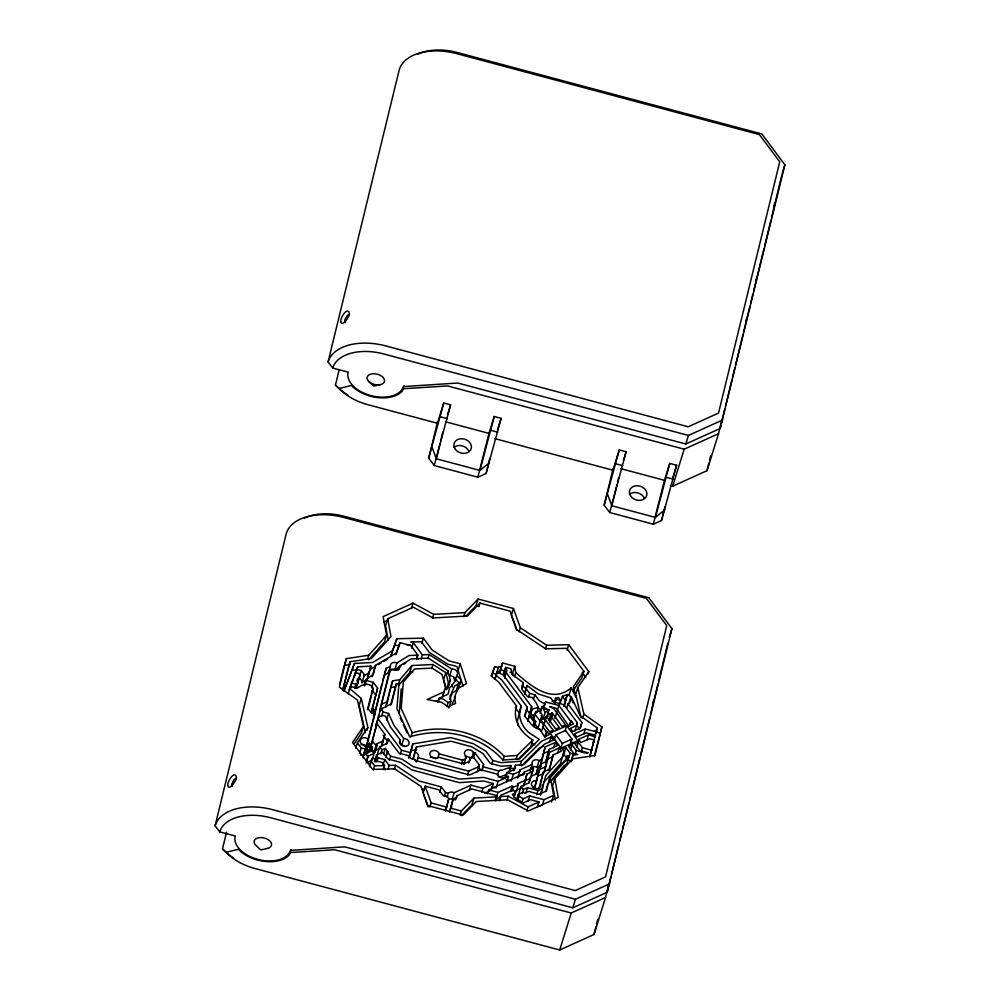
<?xml version="1.0" encoding="UTF-8"?>
<svg xmlns="http://www.w3.org/2000/svg" width="1000" height="1000" viewBox="0 0 1000 1000"><rect width="100%" height="100%" fill="white"/><g stroke="black" fill="none" stroke-linecap="round" stroke-linejoin="round"><path stroke-width="1.5" d="M339.137 369.938L335.45 385.075L339.2 388.488A44.562 26.538 13.7 0 0 367.325 404.538L437.425 423.275L437.5 422.025L428.713 458.137L434.237 465.538L477.85 477.2L486.087 473.475L501.125 418.325L494.237 416.488L488.975 433.4L477.85 477.2M494.8 438.625L612.925 470.213L613 468.95L604.188 505.125L609.712 512.537L653.325 524.2L661.562 520.475L676.625 465.262L669.737 463.413L664.463 480.325L653.325 524.2M399.212 713.725L401.225 688.838M544.113 723.325L546.225 716.562L547.737 715.588L547.275 717.55L555.825 729.075L559.3 727.5L551.737 717.275L552.3 714.85L551.2 713.375L552.175 712.738L561.938 726.35L565.438 724.762L554.025 708.962L549.7 706.575L556.4 708.363L568.688 725.987L573.488 723.812L571.138 720.675L568.8 726.375M533.587 718.713L535.688 711.95L540 710.938L542.1 715.4L540.962 720.163L549.663 731.812L553.162 730.238L545.425 719.875L546.225 716.562M215.113 825.763L286.275 533.562A50.512 30.075 13.7 0 1 344.125 517.55L646.4 598.387L666.75 625.638L605.55 876.888L575.225 890.588L272.95 809.75A50.512 30.075 13.7 0 0 215.113 825.763L219.725 831.9L235.25 835.95A28.525 16.988 13.7 0 0 258.012 859.438A28.525 16.988 13.7 0 0 290.413 850.4L344.787 846.838L572.837 907.812L607.175 892.3L671.925 628.638L648.875 597.775L344.2 516.3A44.562 26.538 13.7 0 0 304.513 518.175M328.075 361.95L399.25 69.75A50.512 30.075 13.7 0 1 457.1 53.738L759.375 134.575L779.725 161.825L718.525 413.075L688.2 426.775L385.925 345.938A50.512 30.075 13.7 0 0 328.075 361.95L332.7 368.088L348.225 372.137A28.525 16.988 13.7 0 0 370.988 395.625A28.525 16.988 13.7 0 0 403.387 386.587L457.762 383.025L685.812 444L720.15 428.488L784.887 164.825L761.85 133.963L457.175 52.488A44.562 26.538 13.7 0 0 417.488 54.363M608.862 883.925L605.562 897.5L594.038 934.475L559.7 950L254.363 868.35A44.562 26.538 13.7 0 1 226.225 852.3L222.475 848.888L226.537 832.237M226.225 852.3L238.438 849.25A29.712 17.688 13.7 0 0 265.512 861.488A29.712 17.688 13.7 0 0 289.75 854.237L290.988 849.625M339.2 388.488L351.413 385.438A29.712 17.688 13.7 0 0 378.475 397.675A29.712 17.688 13.7 0 0 402.725 390.425L403.963 385.812M339.5 684.95L344.263 665.4L350.225 664.5M587.962 674.3L588.8 671.6L568.737 644.712L546.675 645.263L520.337 627.762L513.45 608.488L478.113 599.038L464.938 612.612L433.725 614.362L413.025 603.125L383.113 616.65L386.55 635.288L368.75 655.263L346.362 658.637L339.412 687.212L357.438 700L363.462 726.5L361.362 733.263L353.775 744.35M342.65 690.075L350.012 661.737L371.4 658.512L390.975 636.562L387.688 618.775L413.288 607.212L433.075 617.95L467.362 616.038L479.925 603.088L510.163 611.175L516.75 629.587L545.688 648.825L566.737 648.3L583.9 671.3L581.8 678.062L573.075 690.825M342.8 690.25L350.012 661.737M356.325 684.9A4.812 3.862 17.3 0 1 357.175 684.425L361.325 670.588L356.712 669.362L354.6 676.125L357.713 666.825L370.913 666.112L367.3 679.025L361.987 682.738L362.287 681.475L359.212 677.362M356.213 688.475L357.9 683.062A4.812 3.862 17.3 0 1 359.275 677.663L359.938 674.987L358.8 673.475L355.438 672.575L349.2 689.788L353.325 679.338M361.325 670.588L364.4 674.712L364.1 675.962L369.412 672.262M367.6 677.8L370.913 666.112M372.287 676.637L375.5 665.337L396.112 653.162L400 642.625L410.712 645.5L417.887 655.1L416.625 659.163M375.5 665.337L373.288 674.412L365.838 679.613L364.15 685.025M367.5 709.7L371.05 695.138M348.162 694.038L349.837 688.625L352.125 686.8L357.225 688.162L361.925 685.188A4.812 3.862 17.3 0 0 365.712 683.875L370.788 685.225L373.15 688.375L368.188 708.763L370.8 712.262L373.85 713.075A4.812 3.862 17.3 0 0 374.7 714.575L366.525 746.287A4.812 3.862 17.3 0 0 361.012 744.575M428.713 458.137L443.75 402.987L450.637 404.825L434.237 465.538M371.262 712.337L377.625 688.088L373.312 682.35L366.287 680.475A4.812 3.862 17.3 0 0 365.838 679.613M371.388 712.537L377.625 688.088M489.462 462.65L479.95 470.438L436.35 458.775L439.95 443.963M440.675 441L442.837 432.113M366.525 746.287L372.238 722.8M373.612 715.788A4.812 3.862 17.3 0 1 374.237 715.537L381.9 684.075M382.638 681.087L384.087 675.088L388.312 673.175L390.412 666.413A4.812 3.862 17.3 0 1 392.212 662.938A4.812 3.862 17.3 0 1 396.925 662.913L409.087 655.525L417.887 655.1M374.237 715.537L386.2 668.325L390.412 666.413M366.662 760.95L368.113 756.125L374.1 753.425L371.75 750.275L366.138 752.812L364.575 752.4L362.887 757.812M371.213 745.062L376.912 723.575L384.913 734.287L381.625 746.263M378.638 716.475L375.95 725.612L378.638 716.475A4.812 3.862 17.3 0 0 382.175 715.312L385.5 716.2L390.262 726.688L400.262 740.075A4.812 3.862 17.3 0 0 402.962 746.05A4.812 3.862 17.3 0 0 409.087 743.275A4.812 3.862 17.3 0 0 403.762 738.487L394.012 725.438L388.575 713.462L382.987 711.963A4.812 3.862 17.3 0 0 380.625 709.275L391.438 703.875L396.312 683.913L398.963 683.487L396.938 708.625L409.75 736.875C442.337 726.95 479.775 734.125 502.987 760.05L519.575 758.875L539.275 739.35L528.513 732.387A30.962 24.863 17.3 0 1 519.6 713.825L521.112 705.875L501.863 680.1L495.913 675.212L497.638 671.075A4.812 3.862 17.3 0 0 502.75 674.262L527.2 707.025L524.95 716.325L531.663 724.862L533.938 725.462A4.812 3.862 17.3 0 0 539.675 729.013L544.562 736.737L549.362 734.562L547.025 731.425L546.362 731.712L544.675 737.125M379.325 716.575A4.812 3.862 17.3 0 0 378.512 716.05L378.587 715.775M382.062 709.85L379.762 710.95L387.887 677.575L390 670.812L392.8 669.538A4.812 3.862 17.3 0 0 398 669.75A4.812 3.862 17.3 0 0 399.688 665.837L410.975 658.975L428.312 658.15L448.45 671.025A4.812 3.862 17.3 0 0 448.837 674.638L450.387 680.438L448.288 687.2L446.362 689.562L443.65 679.425L445.763 672.663L433.013 664.513L411.925 665.525L399.913 679.675L398.225 685.088M370.925 746.65L376.912 723.575M379.762 710.95L390 670.812M369.55 766.75L371.9 758.612L373.488 757.9L375.575 760.7L382.225 762.475L384.538 765.575L383.275 769.625M385.887 706.725L390.188 689.062M385.95 706.838L392.663 680.825L399.913 679.675M390.725 704.938L396.312 683.913M381.838 744.987L384.913 734.287M506.812 781.938L508.5 776.525L506.587 776.012A4.812 3.862 17.3 0 1 501.7 777.837A4.812 3.862 17.3 0 1 497.587 774.225L481.075 769.8L469.625 774.975L415.112 760.4L414.45 759.5A4.812 3.862 17.3 0 1 409.113 755.837L398.963 753.112L388.225 738.737L387.1 743.337L379.625 746.725L377.512 753.487M409.038 757.562L412.812 743.913L450.588 737.588L473.288 743.662L485.9 751.2L492.8 760.45L501.037 762.65L521.438 761.213L541.625 741.213L551.1 736.938L553.438 740.075L544.55 744.1L523.85 764.613L515.5 765.2L513.812 770.612M409.113 757.588L412.812 743.913M479.95 470.438L494.237 416.488M416.188 761.663A4.812 3.862 17.3 0 0 413.15 758.737L416.475 746.975L450.863 741.213L471.75 746.8L482.925 753.487L490.275 763.337L501.062 766.213L511.012 765.512L510.625 767.113L502.3 770.075A4.812 3.862 17.3 0 0 498.762 770.975L483.1 766.787L481.838 770.85M413.15 758.737L416.475 746.975M486.087 473.475L487.912 465.962M488.65 462.95L489.75 458.438M442.725 696.137L443.288 693.787M442.562 697.138L445.4 687.025L442.038 674.438L432.125 668.1L414.475 668.95L403.325 682.075L401.2 708.525L412.212 732.788L410.95 736.85M445.675 809.6L448.825 798.562A4.812 3.862 17.3 0 1 447.488 796.587L442.962 795.375L438.812 789.825L425.15 786.162L423.05 792.938M445.475 811.175L448.825 798.562M449.762 810.863L452.875 799.975A4.812 3.862 17.3 0 0 456.712 795.788L471.825 788.925L496.675 795.575L495.688 800.85M449.6 812.275L452.875 799.975M483.1 766.787L483.65 764.5L475.05 752.962L473.462 752.537A4.812 3.862 17.3 0 0 466.213 750.35A4.812 3.862 17.3 0 0 466.275 756.538L465.737 758.75L462.675 760.138L439.175 753.85A4.812 3.862 17.3 0 0 432.4 750.7A4.812 3.862 17.3 0 0 430.975 756.55A4.812 3.862 17.3 0 0 438.363 757.188L463.575 763.925L469.525 761.237L470.4 757.638A4.812 3.862 17.3 0 0 472.975 756.45L479.188 764.775L478.725 766.663L468.725 771.175L418.062 757.638A4.812 3.862 17.3 0 0 415.25 751.975M504.762 677.6A4.812 3.862 17.3 0 0 503.488 674.737L505.75 667.4L510.988 668.8L511.8 674.15L523.35 682.738L521.8 689.075L527.175 696.275L532.337 697.65L536.125 702.738L538.4 707.537L536.712 712.95M524.587 694.212L527.062 685.512L538.413 693.975L550.7 697.938L553.525 701.912L563.888 704.688L577.362 722.738L576.675 725.525L570.413 728.363L572.75 731.5L580.475 728.012L581.825 722.45L567.962 703.888L569.612 702.962L571.163 696.562L580.25 715.863L597.263 727.925L594.612 737.312M524.45 716.45L525.1 713.787M515.5 765.2L514.388 769.762L506.725 772.5L505.037 777.9M527.962 720.113L531.675 706.737L506.238 672.675A4.812 3.862 17.3 0 0 505.588 667.975L505.75 667.4M527.737 721.4L531.675 706.737M538.4 707.537L532 709.05L530.588 714.85L535.775 721.612L534.1 727.025M545.3 762.962L549.062 749.412L557.513 745.588L555.163 742.45L545.262 746.925L542.288 759.137L539.125 760.562A4.812 3.862 17.3 0 0 533.8 760.312A4.812 3.862 17.3 0 0 532.2 764.375L520.188 769.8L519.812 771.35L513.375 774.275L506.725 772.5M535.688 711.95L533.387 719.925M530.95 776.888L533.488 768L523.987 772.288L523.612 773.825L488.725 789.887L487.463 793.95M523.663 785.788L526.987 774.038L532.638 771.475M523.775 785.675L526.987 774.038M549.062 749.412L546.087 761.625L541.438 763.725A4.812 3.862 17.3 0 1 537.975 767.625L536.438 773.962L530.775 776.525L529.25 782.775L521.05 786.388L518.95 793.162M532.425 787.475A4.812 3.862 17.3 0 1 534.75 787.513L537.163 777.613M530.3 768.413A4.812 3.862 17.3 0 1 537.025 767.325L540.188 765.9L543.162 753.688L548.812 751.137M534.75 787.513L539.612 769.438L545.887 766.6L549.338 752.438L559.237 747.962L561.587 751.112L553.138 754.925L548.962 770.188M604.188 505.125L619.237 449.913L626.125 451.75L609.712 512.537M538.825 788.863L543.4 771.925L549.688 769.087L553.138 754.925M543.4 771.925L540.575 783.55A4.812 3.862 17.3 0 1 537.163 788.512A4.812 3.862 17.3 0 1 531.45 784.2A4.812 3.862 17.3 0 1 536.85 780.75M544.475 770.525L547.238 759.2L552.888 756.65M540.913 793.763L543.312 783.888M540.562 795.175L545.763 775.713L562.663 756.762L564.012 751.263L562.438 749.163L565.938 747.575L570.15 753.213L573.1 754.013L571.8 760.475M664.938 509.65L655.425 517.438L611.825 505.775L616.888 485M617.6 482.025L618.688 477.575M563.962 706.188L565.163 701.263M564.087 706.062L567.275 694.5L562.35 696.363L560.237 703.125M545.812 791.7L547.625 784.262M548.25 784.312L550.35 777.55L569.125 756.5L567.325 755.7L566.638 758.55L549.738 777.5L546.462 790.9L538.925 794.3L528.75 791.35L524.35 793.288L523.513 792.138L518.237 794.475L516.55 799.887M592.212 746.8L589.725 757.013L594.312 740.037L589.35 738.713L580.9 742.525L578.55 739.388L588.462 734.912L595.125 736.7L595.487 735.238L586.237 732.763L576.825 737.013L574.487 733.875L585.337 728.962L596.3 731.9M593.375 742L593.025 743.462L595.487 735.238M594.513 737.337L597.263 727.925M594.312 756.225L601.912 726.912L583.888 714.112L577.85 687.613L588.8 671.6M601.912 726.912L594.95 755.475L572.575 758.863L554.763 778.825L552.663 785.588L555.3 799.938M655.425 517.438L669.737 463.413M661.562 520.475L664.862 506.912M594.038 934.475L595.875 926.938M596.613 923.913L597.712 919.388M670.3 485.55L672.675 486.188L707.013 470.675L708.85 463.125M709.587 460.1L710.688 455.575M631.587 790.612L632.7 786.075M652.588 704.412L653.688 699.875M707.013 470.675L718.525 433.688L721.838 420.112M745.675 322.262L746.775 317.738M755.612 281.438L756.725 276.9M773.662 207.325L774.775 202.787M607.175 892.3L610.85 877.2M611.587 874.188L618.938 844M619.675 840.975L621.888 831.925M622.612 828.9L628.862 803.238M629.6 800.225L639.9 757.962M640.638 754.938L649.825 717.2M650.562 714.188L657.913 684M658.65 680.975L667.837 643.238M720.15 428.488L724.925 408.862M725.662 405.85L731.912 380.188M732.65 377.163L734.862 368.113M735.588 365.087L742.95 334.9M743.675 331.887L749.925 306.225M750.662 303.2L752.875 294.15M753.612 291.125L763.9 248.863M764.638 245.837L770.888 220.188M771.625 217.162L781.912 174.9M498.562 673.175A4.812 3.862 17.3 0 1 499.5 673.112L502.537 662.987L514.788 666.263L515.763 672.688L514.5 676.737M499.5 673.112L502.537 662.987M685.812 444L688.425 435.438L722.763 419.925M782.288 173.388L784.887 164.825M572.837 907.812L575.45 899.25L609.788 883.737M669.312 637.2L671.925 628.638M344.688 664.05L346.362 658.637M343.888 691.012L354.45 663.45L372.638 662.475L392.438 650.775L396.887 638.725L423.4 638.162L432.225 650.088L449.3 661.012L460.175 663.7L466.5 683.525L458.188 688.5L454.438 696.9L455.55 703.462L448 706.775L441.763 702.35L427.113 699.475L444.25 691.725M344.137 690.962L354.45 663.45M353.75 677.987L355.438 672.575M354.725 688.337L355.988 684.275L357.9 683.062M437.425 423.275L443.75 402.987M357.175 684.425L359.275 677.663M367.488 659.312L368.75 655.263M361.987 682.738L364.4 674.712M447.562 414.688L450.637 404.825M364.6 685.875L366.287 680.475M349.837 688.625L361.287 698.5L359.175 705.263L365.45 732.825M387.688 618.775L385.588 625.55L388.312 640.362M386.55 635.288L384.45 642.05L368.625 659.8M371.625 687.763L373.312 682.35M371.475 693.787L373.15 688.375M355.725 748.225L357.413 742.812L367.887 727.513L361.287 698.5M359.562 753.363L361.25 747.95L357.413 742.812M372.062 713.438L373.325 709.388L372.65 708.487M367.038 730.212L367.887 727.513M384.513 673.737L386.2 668.325M392.438 650.775L390.75 656.188L396.887 638.725M373.4 713.8L374.663 709.737A4.812 3.862 17.3 0 1 376.35 708.775M372.6 721.338L374.7 714.575M360.475 755.075L363.125 755.788L365.238 749.025L366.45 748.475L364.15 745.4A4.812 3.862 17.3 0 1 360.863 739.212A4.812 3.862 17.3 0 1 368.625 739.513M364.762 753.888L366.45 748.475M397.887 649.388L400 642.625M367.837 753.662L366.213 751.488L368.325 744.725A4.812 3.862 17.3 0 0 369.462 743.288L372.475 747.325L371.213 751.388M368.2 747.35L369.462 743.288M411.337 608.538L413.025 603.125M378.512 716.05L380.688 709M368.263 752.3L370.375 746.7L371.262 747.875L370 751.938M368.7 752.113L370.375 746.7M388.512 671.375A4.812 3.862 17.3 0 1 394.825 669.675L396.925 662.913M366.425 761.538L368.113 756.125M381.725 716.025L382.987 711.963M392.663 680.825L390.55 687.588L394.9 686.9M398.425 669.887L399.688 665.837M369.8 765.387L371.9 758.612M371.337 749.137L373.862 752.513L375.975 745.75L377.163 745.212L376.275 744.025L383.312 740.85M374.1 753.425L371.987 760.188L366 762.9M373.862 752.513L375.05 751.975L377.163 745.212M386.463 720.225L388.575 713.462M374.425 761.712L376.538 754.95L382.438 752.275L388.05 759.013L400.363 762.312L411.775 769.887L459.525 782.663L483.587 780.975L493.275 783.562L491.587 788.975M375.3 761.737L377.413 756.125L376.538 754.95M375.737 761.538L377.413 756.125M373.325 769.875L374.588 765.825L371.238 761.338M411.562 648.025L413.237 642.613L410.8 641.963L421.375 641.737L429.2 652.312L447.738 664.175L456.825 666.413L463.038 686.05M376.825 761.875L378.1 757.812L376.975 756.325M380.7 753.925L381.962 749.862L385.337 748.337L387.688 751.488L386 756.9M383.663 753.75L385.337 748.337M386.538 744.15L388.225 738.737M398.8 685.263L409.812 672.288L411.925 665.525M383.062 765L384.75 759.587L378.1 757.812M385.562 757.087L387.688 751.488M421.712 643.575L423.4 638.162M432.463 618.425L433.725 614.362M389.312 760.188L390.575 756.137L387.25 751.675M421.138 658.938L422.4 654.875L413.237 642.613M387.863 769.513L389.125 765.45L384.75 759.587M399.412 742.775L400.262 740.075M497.512 429.925L501.125 418.325M427.925 658.612L429.188 654.55L451.788 669.013A4.812 3.862 17.3 0 1 456.75 671.137A4.812 3.862 17.3 0 1 456.763 675.562L455.075 680.975M405.075 746.35A4.812 3.862 17.3 0 0 401.65 745.263L403.762 738.487M394.375 769.35L395.637 765.288L419.35 781.062L441.337 786.938L445.487 792.5L448.3 793.25A4.812 3.862 17.3 0 1 454.175 792.738L470.913 785.125L482.938 788.337L493.275 783.562M400.225 754.3L401.488 750.238L378.062 718.85M431.75 668.562L433.013 664.513M408.537 757.987L410.225 752.575A4.812 3.862 17.3 0 1 410.8 752.175M416.8 761.688L418.062 757.638M463.675 616.675L464.938 612.612M437.75 702.362L439.025 698.3L448.05 694.212L449.538 688.075L454.888 681.538L453.9 677.875L459.412 683.188L457.312 689.963L452.488 692.837L449.688 699.1M447.6 673.737L448.45 671.025M451.788 669.013L449.675 675.775A4.812 3.862 17.3 0 1 455.438 680.662M446.362 689.562L448.462 682.8L450.387 680.438M465.875 616.25L476 605.812L478.113 599.038M458.062 670.462L460.175 663.7M446.875 706.6L448.137 702.537L451 701.287L450.125 696.087L454.6 686.075L459.412 683.188M479.087 605.788L479.925 603.088M448.9 708.05L451 701.287M457.788 685.688L456.525 689.75L457.312 689.963M460.887 680.025L458.775 686.8L461.188 680.113L456.763 675.562M437.912 757.913L439.175 753.85M429.888 807L431.163 802.95L425.15 786.162M439.65 792.35L441.337 786.938M444.225 796.55L445.487 792.5M447.038 797.3L448.3 793.25M461.413 764.188L462.675 760.138M448.888 798.85A4.812 3.862 17.3 0 1 452.062 799.5L454.175 792.738M464.05 764.163L466.275 756.538M491.675 675.987L494.875 666.587L498.375 667.513A4.812 3.862 17.3 0 1 501.6 666.338M513.45 608.488L511.337 615.262L516.763 630.4M455.45 799.85L456.712 795.788M468.725 763.05L470.4 757.638M494.65 679.275L495.913 675.212M498.375 667.513L496.262 674.287L492.775 673.35M495.525 677.837L497.638 671.075M471.788 757.95L473.462 752.537M467.463 775.238L468.725 771.175M473.363 758.375L475.05 752.962M503.488 674.737L505.588 667.975M460.138 815.088L461.4 811.025L473.963 798.088L496.95 796.8M469.237 790.537L470.913 785.125M504.562 678.088L506.238 672.675M519.075 631.825L520.337 627.762M477.038 772.075L479.188 764.775M481.975 769.912L483.65 764.5M513.062 675.588L512.675 673.025L514.788 666.263M473.963 798.088L471.85 804.85L461.388 815.638M481.662 792.4L482.938 788.337M491.538 764.513L492.8 760.45M521.663 688.15L523.35 682.738M515.688 708.713L516.525 706L498.675 682.1L491.037 675.825L494.875 666.587M497.5 775.037L498.762 770.975M502.962 760.45L504.225 756.388C481.1 731.475 444.412 723.55 412.212 732.788M524.963 692.288L527.062 685.512M518.112 725.512A30.962 24.863 17.3 0 1 517.487 720.588L521.112 705.875M496.05 788.075L498.15 781.312L508.5 776.525M495.4 799.638L496.675 795.575M511.763 791.425L513.025 787.375L512.137 786.15L498.025 792.375L495.925 799.15L500.15 797.275M528.438 697.45L529.7 693.388L526.275 688.8M525.525 712.438L527.2 707.025M545.413 649.325L546.675 645.263M499.113 800.75L500.8 795.337L513.138 789.887L515.45 793.037L514.188 797.1M499.812 800.625L500.8 795.337M508.938 772.525L511.012 765.512M533.6 698.825L534.862 694.762L529.7 693.388M515.9 759.538L517.163 755.475L532.863 739.938A35.163 28.225 17.3 0 1 516.538 706M530.312 714.463L532 709.05M511.275 781.038L513.375 774.275M506.987 800.225L508.25 796.162L528.038 806.9L539.012 801.938L537.325 807.35M510.45 791.562L512.137 786.15M520.175 765.275L521.438 761.213M532.863 726.012L534.125 721.963L529.425 715.987M612.925 470.213L619.237 449.913M533.675 726.237L534.938 722.175A4.812 3.862 17.3 0 1 535.775 721.612M517.712 778.112L520.188 769.8M540.075 713.162L542.188 706.4L548.938 710.125L546.838 716.888L543 719.35L541.25 715.638M525.462 780.263L517.413 783.825L518.3 785.037L516.2 791.8L515.3 790.588M532.863 739.938L530.75 746.7L518.2 759.137M543.162 707.725L545.638 701.938L558.925 705.487L570.487 720.962M543.538 708.7L545.638 701.938M523.15 774.987L523.987 772.288M540.975 731.15A4.812 3.862 17.3 0 0 537.962 728.288L540.075 721.525L539.25 719.825L535.062 714.513L529.888 715.825M540.413 720.812L542.1 715.4M517.375 799.875L519.075 795.625L518.237 794.475M623.488 460.213L626.125 451.75M517.812 799.675L519.075 795.625M543 719.35L545.1 712.588L548.938 710.125M522.1 793.612L523.362 789.55L527.55 787.7L538.025 790.512L542.675 788.413M541.65 731.15L542.913 727.087A4.812 3.862 17.3 0 0 540.075 721.525M543.737 725.288L545.425 719.875M567.05 650.125L568.737 644.712M530.1 771.15L532.2 764.375M546.9 718.3L547.737 715.588M521.775 802.887L523.038 798.838L529.7 795.888L543.962 799.712L553.638 795.337L550.35 777.55M528.675 783.288L530.775 776.525M531.375 774.762L533.488 768M525.862 793.112L527.55 787.7M554.312 702.362L555.575 698.3L558.488 697.463L560.562 700.238L559.3 704.3M551.2 713.375L549.087 720.138L550.188 721.612M554.85 703.112L556.112 699.05L555.575 698.3M550.062 719.513L552.175 712.738M550.075 720.025L552.275 712.875M545.337 736.838L547.025 731.425M550.05 722.675L552.3 714.85M537.025 767.325L539.125 760.562M537.975 767.625L535.875 774.388A4.812 3.862 17.3 0 0 536.912 774.15M528.013 801.3L529.7 795.888M543.575 752.337L545.262 746.925M540.188 765.9L542.288 759.137M554.963 718.4L556.737 712.6M557.238 710.9L558.925 705.487M539.612 769.438L537.5 776.2L543.787 773.363M540.175 767.788L541.438 763.725M526.775 810.962L528.038 806.9M549.412 742.35L551.1 736.938M565.588 699.9L567.275 694.5M547.65 757.85L549.338 752.438M563.925 706.15L565.775 700.65M536.763 794.562L538.025 790.512M544.212 772L545.887 766.6M554.225 740.163L555.9 734.75L565.55 730.45L571.95 739.112L570.275 744.525M573.138 702.8L569.225 694.488L571.325 687.725C552.175 704.538 530.5 685.612 515.763 672.688M553.488 747.862L555.163 742.45M566.7 707.95L567.962 703.888M569.062 703.337L571.163 696.562M577.85 687.613L575.75 694.375L581.1 717.938M557.55 753.375L559.237 747.962M565.05 731.15L566.737 725.738L577.788 740.7L561.125 748.125L550.062 733.162L566.737 725.738M542.275 805.125L543.962 799.712M560.625 748.825L562.3 743.413L571.95 739.112M569.462 726.087L571.138 720.675M564.012 751.263L560.562 763.525L543.663 782.475M565.938 747.575L563.825 754.338L567.05 758.662M551.525 802.1L553.638 795.337M574.987 730.938L577.362 722.738M565.638 761.112L567.325 755.7M566.775 758.8L567.612 756.087M570.388 750.25L572.075 744.837L576.287 750.475L586.213 753.15L588.212 752.837L579.9 750.625L574.725 743.688L578.212 742.1L582.425 747.738L591.825 750.25M570.15 753.213L567.013 763.263L550.225 782.1M582.612 718.175L583.888 714.112M580.138 727.862L581.825 722.45M571.375 761.838L573.1 754.013M576.538 747.513L578.212 742.1M575.025 754.538L576.287 750.475M583.65 734.375L585.337 728.962M581.163 751.8L582.425 747.738M586.775 740.325L588.462 734.912M672.55 478.3L676.625 465.262M672.675 486.188L684.188 449.2L718.525 433.688M592.625 745.45L594.312 740.037M559.7 950L571.225 913.012L605.562 897.5M395.95 654.663L397.4 650.713M356.712 669.362L357.713 666.825M452.325 703.662L455.45 696.663M363.462 726.5L352.512 742.513L372.587 769.4L394.65 768.85L420.975 786.35L427.875 805.625L463.212 815.075L476.388 801.5L507.6 799.762L528.3 810.987L558.2 797.475L554.763 778.825M583.9 671.3L573.438 686.612L575.9 697.425L571.325 687.725M552.6 778.688L558.562 772M560.55 769.775L564.525 765.312M521.45 765.875L539.513 747.987L543.575 746.15M394.825 669.675L400.9 665.975M403.338 664.5L405.763 663.025M370.538 669.237L375.812 666.112M378.45 664.562L381.087 663M383.725 661.438L387.688 659.1M566.562 695.987L569.225 694.488M381.863 704.188L387.638 701.425M484.7 793.312L489.875 790.925M452.062 799.5L456.25 797.6M383.725 622.175L387.812 620.337M435.55 701.475L439.513 699.688M371.262 747.875L372.475 747.325M363.125 755.788L364.338 755.238M375.575 750.163L379.8 748.25M572.075 744.837L568.575 746.425L573.763 753.35L577.737 754.425L573.488 755.062M524.875 780.8L530.538 778.238M518.088 776.562L524.763 773.55M552.125 738.075L554.9 736.838M513.025 787.375L518.3 785.037M516.65 790L522.013 787.625M515.45 793.037L512.375 794.4L514.688 797.562L523.275 802.913L530.575 799.688L539.012 801.938M507.137 774.375L500.188 776.838A4.812 3.862 17.3 0 0 498.263 776.963M552.125 701.587L556.038 700.475M380.55 384.6L373.7 386.1L368.775 381.45M410.712 750.675L416.75 749.663M504.225 756.388L517.163 755.475M509.125 768.7L514.963 768.288M403.25 388.738L447.625 385.938L684.188 449.2M290.275 852.55L334.65 849.75L571.225 913.012M501.087 796.562L508.25 796.162M352.337 670.212L356.887 669.963M422.4 654.875L429.188 654.55M409.812 672.288L412.825 672.138M374.588 765.825L384.538 765.575M389.125 765.45L395.637 765.288M394.775 645.487L399.45 645.387M407.25 645.225L410.375 645.163M439.025 698.3L443.35 699.15L448.137 702.537M688.425 435.438L383.738 353.963A44.562 26.538 13.7 0 0 332.7 368.088M440.375 416.838L447.262 418.675M490.863 430.337L497.75 432.175M615.85 463.825L622.737 465.675M666.35 477.325L673.225 479.175M445.363 421.737L488.975 433.4M620.862 468.663L664.463 480.325M476 605.812L478.95 606.6M500.425 669.75L505.875 671.2M509.95 672.3L512.675 673.025M556.112 699.05L560.562 700.238M545.013 709.087L549.438 710.275M550.275 714.05L547.6 713.337L551.925 715.725M534.125 721.963L534.938 722.175M351.3 683.025L355.988 684.275M373.325 709.388L374.663 709.737M401.488 750.238L410.225 752.575M505.95 779.613L509.938 780.688M498.15 781.312L483.55 777.4L459.5 779.1L413.425 766.775L402.025 759.188L390.575 756.137M361.25 747.95L365.238 749.025M491.662 786.9L494.588 787.688M488.725 789.887L498.025 792.375M537.575 805.325L540.425 806.087M421.637 789L424.575 789.788M431.163 802.95L446.737 807.113M450.875 808.213L461.4 811.025M575.45 899.25L270.763 817.775A44.562 26.538 13.7 0 0 219.725 831.9M568.038 759.975L571 760.775M349.412 314.862L348.675 314.75A4.438 1.837 -63.6 0 0 346.838 316.15L344.85 319.788L344.963 322.55M236.438 778.675L235.7 778.55A4.438 1.837 -63.6 0 0 233.863 779.963L231.663 784.35L232.3 786.363A4.438 1.375 -55.3 0 0 232.675 786.225M523.038 798.838L518.638 795.812M544.425 703.662L539.45 700.925L534.862 694.762M537.35 707.688L541.075 709.75M531.712 743.125L534.85 744.938M595 730.263L599.8 733.675M344.062 686.188L345.15 686.963M522.275 685.875L525.975 688.625M534.637 723.4L537.962 728.288M372.062 690.263L375.513 694.85M582.137 672.25L585.788 677.138M562.35 696.363L565.612 700.738M576.95 725.512L579.712 729.225M542.913 727.087L546.362 731.712M526.838 709.85L529.562 713.5M515.337 707.738L519 712.65M416.625 656.737L418.462 659.188M478.212 766.787L480.712 770.15M399.875 742.887L401.65 745.263M383.162 735.275L387.675 741.312M379.625 746.725L381.962 749.862M372.612 741.237L375.975 745.75M374.175 750.8L375.05 751.975M368.325 744.725L369.938 746.9M383.512 767.525L385.262 769.875M364.575 752.4L367.925 756.888M570.15 739.987L572.925 743.725M555.9 734.75L562.3 743.413M521.05 786.388L523.362 789.55M542.188 706.4L545.1 712.588M400.312 717.975L402.15 722.025M403.375 724.725L407.05 732.812M607.562 494.312L611.825 505.775M432.075 447.312L436.35 458.775M423.55 794.325L428.05 806.912M451.8 684.638L452.45 687.075M445.763 672.663L448.462 682.8M347.9 395.037A50.512 30.075 13.7 0 1 335.45 385.075M345.65 322.413A4.438 1.375 -55.3 0 1 345.275 322.55M453.95 447.35A8.912 7.15 17.3 0 1 468.862 451.337M629.425 494.338A8.912 7.15 17.3 0 1 644.338 498.325M233.6 858.037A50.512 30.075 13.7 0 1 222.475 848.888M367.35 750.062A4.812 3.862 17.3 0 1 366.213 751.488M451.788 806.6A4.812 3.862 17.3 0 1 450.763 806.75M464.162 763.3A4.812 3.862 17.3 0 1 463.3 762.5M465.15 756.7A4.812 3.862 17.3 0 1 470.712 758.375M430.3 757.463A4.812 3.862 17.3 0 1 435.875 758.775M388.312 673.175A4.812 3.862 17.3 0 1 388.275 672.25M377.55 723.213A4.812 3.862 17.3 0 1 376.538 723.238M227.675 785.375C228.812 791.475 236.737 780.537 236.462 777.2C234.363 769.95 227.45 781.612 227.675 785.375M340.65 321.562C341.788 327.663 349.712 316.725 349.438 313.387C347.337 306.137 340.425 317.8 340.65 321.562M267.575 848.413L260.725 849.912L255.8 845.263A8.912 5.312 13.7 0 1 257.8 837.938A8.912 5.312 13.7 0 1 270.1 841.237A8.912 5.312 13.7 0 1 267.575 848.413M370.138 382.562A8.912 5.312 13.7 0 0 384.425 381.625A8.912 5.312 13.7 0 0 372.875 373.775A8.912 5.312 13.7 0 0 370.138 382.562M630.862 496.337A8.912 7.15 17.3 0 0 646.025 497.075A8.912 7.15 17.3 0 0 637.55 485.737A8.912 7.15 17.3 0 0 630.862 496.337M455.387 449.35A8.912 7.15 17.3 0 0 470.538 450.075A8.912 7.15 17.3 0 0 462.075 438.738A8.912 7.15 17.3 0 0 455.387 449.35"/></g></svg>
